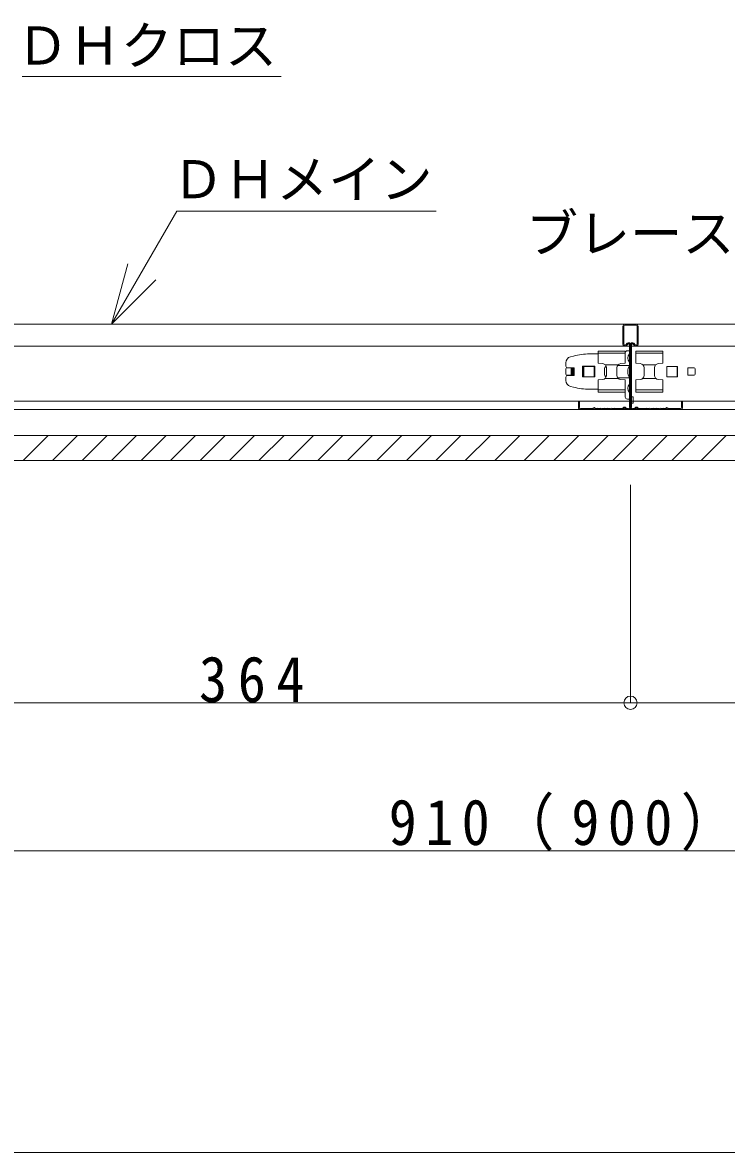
# Model space of a CAD drawing. Units: millimetres at full size, sheet at 1:10; details may follow other scales. Extents: x -2077 to 2023, y -1433 to 1417.
# Drawn here: x 72 to 409, y 57 to 599 of the extents above; entities that cross this region are included whole.
import ezdxf
from ezdxf.enums import TextEntityAlignment as Align

# ---------------------------------------------------------------- set-up
doc = ezdxf.new("R2010")
doc.units = ezdxf.units.MM
doc.header["$LTSCALE"] = 10
for name, color, linetype, lineweight in [('1-0_断面', 7, 'Continuous', 9), ('1-1_寸法', 7, 'Continuous', 9), ('1-2_文字', 7, 'Continuous', 9), ('1-3_ＤＨクロス', 7, 'Continuous', 9), ('F-1_レイアウト', 7, 'Continuous', 9)]:
    doc.layers.add(name, color=color, linetype=linetype, lineweight=lineweight)
doc.styles.add('ＭＳ ゴシック', font='')
doc.styles.get('ＭＳ ゴシック').set_extended_font_data('MS Gothic')

msp = doc.modelspace()

# ---------------------------------------------------------------- linework, layer by layer
at = {"layer": '1-0_断面'}
for p, q in [((-165.65, 454.46), (604.33, 454.46)), ((-165.65, 443.86), (604.33, 443.86)), ((343.77, 440.16), (347.85, 440.16)), ((347.85, 435.66), (347.85, 441.49)), ((360.85, 441.49), (347.85, 441.49)), ((360.85, 440.46), (347.85, 440.46)), ((360.85, 435.66), (360.85, 441.49)), ((361.85, 441.66), (362.85, 441.66)), ((365.85, 441.49), (365.85, 435.66)), ((365.85, 441.49), (378.85, 441.49)), ((365.85, 440.46), (378.85, 440.46)), ((332.35, 435.86), (332.35, 434.26)), ((334.58, 438.76), (336, 439.14)), ((340.25, 434.21), (340.75, 434.21)), ((340.25, 429.11), (340.25, 434.21)), ((340.75, 434.21), (340.75, 429.11)), ((346.25, 434.21), (340.75, 434.21)), ((340.75, 434.16), (340.75, 429.16)), ((345.85, 434.16), (340.75, 434.16)), ((340.97, 434.16), (340.97, 429.16)), ((345.85, 429.16), (345.85, 434.16)), ((346.25, 429.11), (346.25, 434.21)), ((347.85, 435.66), (350.03, 435.47)), ((357.48, 434.94), (351.22, 434.94)), ((357.24, 434.66), (362.85, 434.66)), ((360.85, 435.66), (358.68, 435.47)), ((365.85, 435.66), (368.03, 435.47)), ((369.22, 434.94), (375.48, 434.94)), ((380.85, 429.16), (380.85, 434.16)), ((380.85, 434.16), (385.96, 434.16)), ((385.74, 434.16), (385.74, 429.16)), ((385.85, 434.16), (385.85, 429.16)), ((385.96, 434.16), (385.96, 429.16)), ((332.35, 432.91), (332.35, 430.41)), ((332.35, 427.46), (332.35, 429.06)), ((332.85, 433.41), (335.85, 433.41)), ((332.85, 429.91), (335.85, 429.91)), ((333.15, 433.46), (336.35, 433.46)), ((333.15, 429.86), (336.35, 429.86)), ((334.85, 433.41), (334.85, 429.91)), ((335.35, 433.41), (335.35, 429.91)), ((335.85, 433.41), (335.85, 429.91)), ((336.35, 433.46), (336.35, 429.86)), ((340.75, 429.11), (340.25, 429.11)), ((340.75, 429.16), (345.85, 429.16)), ((340.75, 429.11), (346.25, 429.11)), ((350.85, 432.66), (350.85, 430.66)), ((351.85, 433.48), (351.85, 429.85)), ((356.85, 433.48), (356.85, 429.85)), ((357.24, 428.66), (362.85, 428.66)), ((369.85, 433.48), (369.85, 429.85)), ((374.85, 433.48), (374.85, 429.85)), ((385.96, 429.16), (380.85, 429.16)), ((393.85, 433.41), (390.85, 433.41)), ((390.85, 433.41), (390.85, 429.91)), ((393.85, 429.91), (390.85, 429.91)), ((394.35, 432.91), (394.35, 430.41)), ((334.58, 424.57), (336, 424.18)), ((343.77, 423.16), (347.85, 423.16)), ((347.85, 427.66), (350.03, 427.85)), ((347.85, 427.66), (347.85, 421.83)), ((357.48, 428.39), (351.22, 428.39)), ((360.85, 427.66), (358.68, 427.85)), ((360.85, 427.66), (360.85, 421.83)), ((360.85, 423.16), (360.85, 419.46)), ((365.85, 427.66), (368.03, 427.85)), ((365.85, 427.66), (365.85, 421.83)), ((369.22, 428.39), (375.48, 428.39)), ((360.85, 422.86), (347.85, 422.86)), ((360.85, 421.83), (347.85, 421.83)), ((361.85, 418.46), (362.85, 418.46)), ((362.85, 419.56), (364.55, 419.56)), ((365.85, 422.86), (378.85, 422.86)), ((365.85, 421.83), (378.85, 421.83)), ((-253.81, 417.46), (726.85, 417.46)), ((-253.81, 413.46), (727.35, 413.46)), ((-253.81, 400.96), (1689.45, 400.96)), ((71.98, 388.96), (83.98, 400.96)), ((86.12, 388.96), (98.12, 400.96)), ((100.27, 388.96), (112.27, 400.96)), ((114.41, 388.96), (126.41, 400.96)), ((128.55, 388.96), (140.55, 400.96)), ((142.69, 388.96), (154.69, 400.96)), ((156.84, 388.96), (168.84, 400.96)), ((170.98, 388.96), (182.98, 400.96)), ((185.12, 388.96), (197.12, 400.96)), ((199.26, 388.96), (211.26, 400.96)), ((213.4, 388.96), (225.4, 400.96)), ((227.55, 388.96), (239.55, 400.96)), ((241.69, 388.96), (253.69, 400.96)), ((255.83, 388.96), (267.83, 400.96)), ((269.97, 388.96), (281.97, 400.96)), ((284.11, 388.96), (296.11, 400.96)), ((298.26, 388.96), (310.26, 400.96)), ((312.4, 388.96), (324.4, 400.96)), ((326.54, 388.96), (338.54, 400.96)), ((340.68, 388.96), (352.68, 400.96)), ((354.83, 388.96), (366.83, 400.96)), ((368.97, 388.96), (380.97, 400.96)), ((383.11, 388.96), (395.11, 400.96)), ((397.25, 388.96), (409.25, 400.96)), ((-253.81, 388.96), (1689.45, 388.96))]:
    msp.add_line(p, q, dxfattribs=at)
for points in [[(378.85, 441.49), (378.85, 435.66), (376.68, 435.47)], [(378.85, 421.83), (378.85, 427.66), (376.68, 427.85)], [(362.85, 416.56), (364.55, 416.56), (364.55, 419.56)]]:
    msp.add_lwpolyline(points, dxfattribs=at)
for centre, radius, start, end in [((343.77, 410.16), 30, 90, 105), ((361.85, 440.66), 1, 90, 180), ((364.95, 438.16), 2.9, 136.3972, 223.6028), ((335.35, 435.86), 3, 105, 180), ((333.15, 434.26), 0.8, 180, 270), ((349.85, 433.48), 2, 0, 85), ((352.85, 432.66), 2, 125.7767, 180), ((358.85, 433.48), 2, 95, 180), ((368.08, 431.66), 6.03, 150.1372, 209.8628), ((367.85, 433.48), 2, 0, 85), ((376.85, 433.48), 2, 95, 180), ((332.85, 432.91), 0.5, 90, 180), ((332.85, 430.41), 0.5, 180, 270), ((333.15, 429.06), 0.8, 90, 180), ((349.85, 429.85), 2, 275, 0), ((352.85, 430.66), 2, 180, 234.2233), ((358.85, 429.85), 2, 180, 265), ((367.85, 429.85), 2, 275, 0), ((376.85, 429.85), 2, 180, 265), ((393.85, 432.91), 0.5, 0, 90), ((393.85, 430.41), 0.5, 270, 0), ((335.35, 427.46), 3, 180, 255), ((343.77, 453.16), 30, 255, 270), ((364.95, 423.66), 2.9, 136.3972, 223.6028), ((361.85, 419.46), 1, 180, 270)]:
    msp.add_arc(centre, radius, start, end, dxfattribs=at)
at = {"layer": '1-1_寸法'}
for p, q in [((363.35, 272.68), (363.35, 377.32)), ((-0.65, 272.68), (363.35, 272.68)), ((363.35, 272.68), (727.35, 272.68)), ((-182.65, 201.51), (727.35, 201.51))]:
    msp.add_line(p, q, dxfattribs=at)
msp.add_circle((363.35, 272.68), 3.19, dxfattribs=at)
at = {"layer": '1-2_文字'}
for p, q in [((71.46, 573.4), (195.8, 573.4)), ((145.76, 508.73), (114.43, 454.46)), ((145.76, 508.73), (270.1, 508.73)), ((114.43, 454.46), (122.2, 483.44)), ((114.43, 454.46), (135.64, 475.68))]:
    msp.add_line(p, q, dxfattribs=at)
at = {"layer": '1-3_ＤＨクロス'}
for p, q in [((359.7, 453.46), (359.7, 444.86)), ((360.2, 444.86), (360.2, 453.46)), ((360.7, 454.46), (366, 454.46)), ((360.7, 453.96), (366, 453.96)), ((366.5, 444.86), (366.5, 453.46)), ((367, 453.46), (367, 444.86)), ((361.08, 444.53), (361.82, 445.27)), ((361.41, 444.16), (362.17, 444.92)), ((365.3, 444.16), (364.54, 444.92)), ((365.63, 444.53), (364.89, 445.27)), ((362.85, 444.63), (362.85, 414.46)), ((363.35, 444.63), (363.35, 414.46)), ((363.35, 443.6), (363.35, 414.46)), ((363.85, 444.63), (363.85, 414.46)), ((338.35, 417.46), (338.85, 417.46)), ((338.35, 414.46), (338.35, 417.46)), ((338.85, 417.46), (338.85, 414.46)), ((339.35, 413.96), (345.08, 413.96)), ((339.35, 413.46), (345.08, 413.46)), ((345.36, 414.16), (345.22, 414.02)), ((345.71, 413.8), (345.58, 413.67)), ((346, 413.8), (346.13, 413.67)), ((346.49, 414.02), (346.35, 414.16)), ((346.79, 413.96), (346.63, 413.96)), ((346.79, 413.46), (346.63, 413.46)), ((347.92, 413.96), (348.49, 413.96)), ((347.92, 413.46), (348.49, 413.46)), ((349.62, 413.96), (350.19, 413.96)), ((350.19, 413.46), (349.62, 413.46)), ((351.32, 413.96), (351.89, 413.96)), ((351.89, 413.46), (351.32, 413.46)), ((353.02, 413.96), (353.59, 413.96)), ((353.02, 413.46), (353.59, 413.46)), ((354.72, 413.96), (355.29, 413.96)), ((355.29, 413.46), (354.72, 413.46)), ((359.3, 413.96), (356.42, 413.96)), ((356.42, 413.46), (359.29, 413.46)), ((359.61, 414.11), (359.77, 414.29)), ((360.15, 413.97), (359.99, 413.78)), ((360.76, 413.97), (360.92, 413.78)), ((361.3, 414.11), (361.14, 414.29)), ((362.35, 413.96), (361.61, 413.96)), ((361.61, 413.46), (362.35, 413.46)), ((364.35, 413.96), (365.1, 413.96)), ((365.1, 413.46), (364.35, 413.46)), ((365.41, 414.11), (365.57, 414.29)), ((365.95, 413.97), (365.79, 413.78)), ((366.56, 413.97), (366.72, 413.78)), ((367.1, 414.11), (366.94, 414.29)), ((367.41, 413.96), (370.29, 413.96)), ((370.29, 413.46), (367.42, 413.46)), ((371.99, 413.96), (371.42, 413.96)), ((371.42, 413.46), (371.99, 413.46)), ((373.69, 413.96), (373.12, 413.96)), ((373.12, 413.46), (373.69, 413.46)), ((375.39, 413.96), (374.82, 413.96)), ((374.82, 413.46), (375.39, 413.46)), ((377.09, 413.96), (376.52, 413.96)), ((376.52, 413.46), (377.09, 413.46)), ((378.79, 413.96), (378.22, 413.96)), ((378.22, 413.46), (378.79, 413.46)), ((379.92, 413.96), (380.08, 413.96)), ((379.92, 413.46), (380.08, 413.46)), ((380.22, 414.02), (380.36, 414.16)), ((380.71, 413.8), (380.58, 413.67)), ((381, 413.8), (381.13, 413.67)), ((381.35, 414.16), (381.49, 414.02)), ((387.35, 413.96), (381.63, 413.96)), ((387.35, 413.46), (381.63, 413.46)), ((388.35, 417.46), (387.85, 417.46)), ((387.85, 417.46), (387.85, 414.46)), ((388.35, 414.46), (388.35, 417.46))]:
    msp.add_line(p, q, dxfattribs=at)
for centre, radius, start, end in [((360.7, 453.46), 1, 90, 180), ((360.7, 453.46), 0.5, 90, 180), ((366, 453.46), 1, 0, 90), ((366, 453.46), 0.5, 0, 90), ((360.7, 444.86), 1, 180, 315), ((360.7, 444.86), 0.5, 180, 317.848), ((362.45, 444.63), 0.9, 0, 135), ((362.45, 444.63), 0.4, 0, 135), ((364.25, 444.63), 0.9, 45, 180), ((364.25, 444.63), 0.4, 45, 180), ((366, 444.86), 1, 225, 0), ((366, 444.86), 0.5, 222.152, 0), ((339.35, 414.46), 1, 180, 270), ((339.35, 414.46), 0.5, 180, 270), ((345.08, 414.16), 0.2, 270, 315), ((345.08, 414.16), 0.7, 270, 315), ((345.85, 413.66), 0.7, 45, 135), ((345.85, 413.66), 0.2, 45, 135), ((346.63, 414.16), 0.7, 225, 270), ((346.63, 414.16), 0.2, 225, 270), ((346.79, 414.16), 0.2, 270, 308.9424), ((346.79, 414.16), 0.7, 270, 308.9424), ((347.35, 413.46), 0.7, 51.0576, 128.9424), ((347.35, 413.46), 0.2, 53.1301, 128.9424), ((347.92, 414.16), 0.7, 231.0576, 270), ((347.92, 414.16), 0.2, 231.0576, 270), ((348.49, 414.16), 0.2, 270, 308.9424), ((348.49, 414.16), 0.7, 270, 308.9424), ((349.05, 413.46), 0.7, 51.0576, 128.9424), ((349.05, 413.46), 0.2, 51.0576, 126.8699), ((349.62, 414.16), 0.7, 231.0576, 270), ((349.62, 414.16), 0.2, 231.0576, 270), ((350.19, 414.16), 0.2, 270, 308.9424), ((350.19, 414.16), 0.7, 270, 308.9424), ((350.75, 413.46), 0.7, 51.0576, 128.9424), ((350.75, 413.46), 0.2, 51.0576, 126.8699), ((351.32, 414.16), 0.7, 231.0576, 270), ((351.32, 414.16), 0.2, 231.0576, 270), ((351.89, 414.16), 0.2, 270, 308.9424), ((351.89, 414.16), 0.7, 270, 308.9424), ((352.45, 413.46), 0.7, 51.0576, 128.9424), ((352.45, 413.46), 0.2, 51.0576, 126.8699), ((353.02, 414.16), 0.7, 231.0576, 270), ((353.02, 414.16), 0.2, 231.0576, 270), ((353.59, 414.16), 0.2, 270, 308.9424), ((353.59, 414.16), 0.7, 270, 308.9424), ((354.15, 413.46), 0.7, 51.0576, 128.9424), ((354.15, 413.46), 0.2, 51.0576, 126.8699), ((354.72, 414.16), 0.7, 231.0576, 270), ((354.72, 414.16), 0.2, 231.0576, 270), ((355.29, 414.16), 0.2, 270, 308.9424), ((355.29, 414.16), 0.7, 270, 308.9424), ((355.85, 413.46), 0.7, 51.0576, 128.9424), ((355.85, 413.46), 0.2, 51.0576, 126.8699), ((356.42, 414.16), 0.7, 231.0576, 270), ((356.42, 414.16), 0.2, 231.0576, 270), ((359.3, 414.36), 0.4, 270, 320), ((359.3, 414.36), 0.9, 270, 320), ((360.45, 413.71), 0.9, 40, 140), ((360.45, 413.71), 0.4, 40, 140), ((361.61, 414.36), 0.9, 220, 270), ((361.61, 414.36), 0.4, 220, 270), ((362.35, 414.46), 1, 270, 0), ((362.35, 414.46), 0.5, 270, 0), ((364.35, 414.46), 1, 180, 270), ((364.35, 414.46), 0.5, 180, 270), ((365.1, 414.36), 0.4, 270, 320), ((365.1, 414.36), 0.9, 270, 320), ((366.25, 413.71), 0.9, 40, 140), ((366.25, 413.71), 0.4, 40, 140), ((367.41, 414.36), 0.9, 220, 270), ((367.41, 414.36), 0.4, 220, 270), ((370.29, 414.16), 0.2, 270, 308.9424), ((370.29, 414.16), 0.7, 270, 308.9424), ((370.85, 413.46), 0.7, 51.0576, 128.9424), ((370.85, 413.46), 0.2, 53.1301, 128.9424), ((371.42, 414.16), 0.7, 231.0576, 270), ((371.42, 414.16), 0.2, 231.0576, 270), ((371.99, 414.16), 0.2, 270, 308.9424), ((371.99, 414.16), 0.7, 270, 308.9424), ((372.55, 413.46), 0.7, 51.0576, 128.9424), ((372.55, 413.46), 0.2, 53.1301, 128.9424), ((373.12, 414.16), 0.7, 231.0576, 270), ((373.12, 414.16), 0.2, 231.0576, 270), ((373.69, 414.16), 0.2, 270, 308.9424), ((373.69, 414.16), 0.7, 270, 308.9424), ((374.25, 413.46), 0.7, 51.0576, 128.9424), ((374.25, 413.46), 0.2, 53.1301, 128.9424), ((374.82, 414.16), 0.7, 231.0576, 270), ((374.82, 414.16), 0.2, 231.0576, 270), ((375.39, 414.16), 0.2, 270, 308.9424), ((375.39, 414.16), 0.7, 270, 308.9424), ((375.95, 413.46), 0.7, 51.0576, 128.9424), ((375.95, 413.46), 0.2, 53.1301, 128.9424), ((376.52, 414.16), 0.7, 231.0576, 270), ((376.52, 414.16), 0.2, 231.0576, 270), ((377.09, 414.16), 0.2, 270, 308.9424), ((377.09, 414.16), 0.7, 270, 308.9424), ((377.65, 413.46), 0.7, 51.0576, 128.9424), ((377.65, 413.46), 0.2, 53.1301, 128.9424), ((378.22, 414.16), 0.7, 231.0576, 270), ((378.22, 414.16), 0.2, 231.0576, 270), ((378.79, 414.16), 0.2, 270, 308.9424), ((378.79, 414.16), 0.7, 270, 308.9424), ((379.35, 413.46), 0.7, 51.0576, 128.9424), ((379.35, 413.46), 0.2, 51.0576, 126.8699), ((379.92, 414.16), 0.7, 231.0576, 270), ((379.92, 414.16), 0.2, 231.0576, 270), ((380.08, 414.16), 0.2, 270, 315), ((380.08, 414.16), 0.7, 270, 315), ((380.85, 413.66), 0.7, 45, 135), ((380.85, 413.66), 0.2, 45, 135), ((381.63, 414.16), 0.7, 225, 270), ((381.63, 414.16), 0.2, 225, 270), ((387.35, 414.46), 1, 270, 0), ((387.35, 414.46), 0.5, 270, 0)]:
    msp.add_arc(centre, radius, start, end, dxfattribs=at)
at = {"layer": 'F-1_レイアウト'}
msp.add_line((-677.43, 56.81), (2022.57, 56.81), dxfattribs=at)

# ---------------------------------------------------------------- texts
at = {"layer": '1-1_寸法', "char_height": 21.99, "attachment_point": 7, "style": 'ＭＳ ゴシック'}
for s, insert in [('\\T1.38;\\W0.9;364', (156.35, 272.68)), ('\\T1.3;\\W0.9;910（900）', (247.35, 201.51))]:
    msp.add_mtext(s, dxfattribs=dict(at, insert=insert))
at = {"layer": '1-2_文字', "style": 'ＭＳ ゴシック'}
for s, p in [('ＤＨクロス', (68.78, 573.53)), ('ＤＨメイン', (143.36, 509.35)), ('ブレース角度60°以下', (313.18, 483.38))]:
    msp.add_text(s, height=18.33, dxfattribs=at).set_placement(p, align=Align.BOTTOM_LEFT)

doc.saveas('drawing.dxf')
